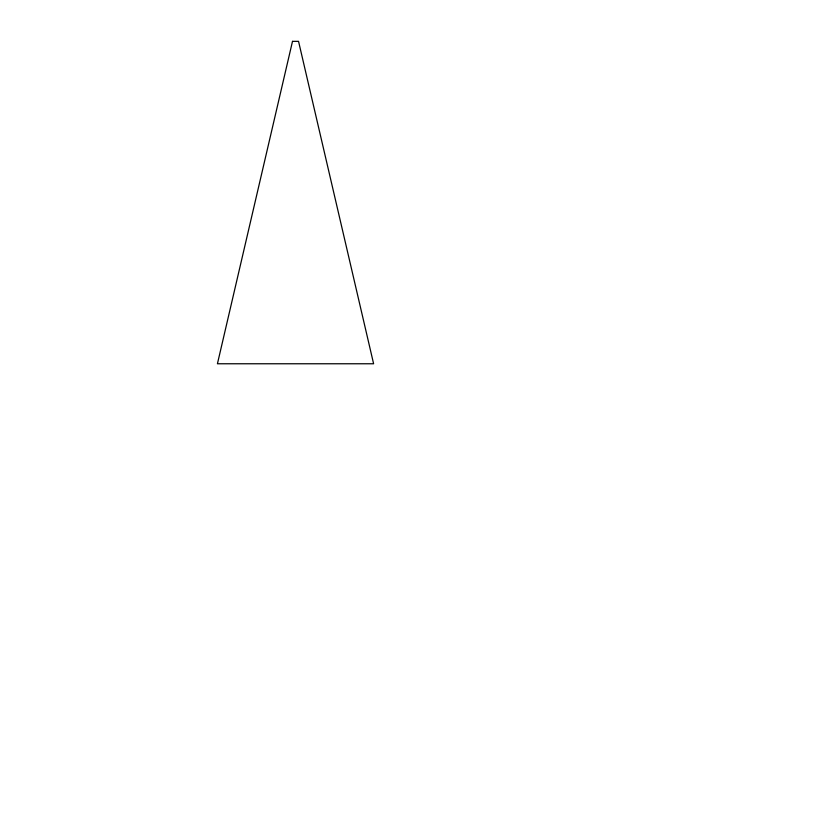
<?xml version="1.0" encoding="UTF-8"?>
<svg xmlns="http://www.w3.org/2000/svg" width="827" height="827" viewBox="0 0 827 827"><rect width="100%" height="100%" fill="white"/><g stroke="black" fill="none" stroke-linecap="round" stroke-linejoin="round"><path stroke-width="1.24" d="M292.5 41.35L217.429 363.766L373.608 363.766L298.547 41.35L292.5 41.35"/></g></svg>
